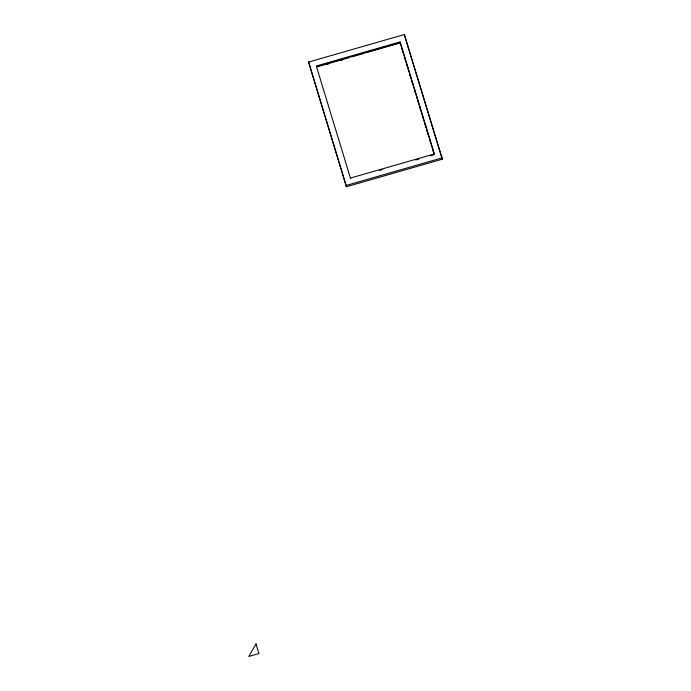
<?xml version="1.0" encoding="UTF-8"?>
<svg xmlns="http://www.w3.org/2000/svg" width="691" height="691" viewBox="0 0 691 691"><rect width="100%" height="100%" fill="white"/><g stroke="black" fill="none" stroke-linecap="round" stroke-linejoin="round"><path stroke-width="1.04" d="M308.583 62.06L404.33 34.55L442.033 157.911L442.197 159.224L346.45 186.734L308.583 62.06L346.45 186.734M350.536 178.045L434.319 153.972L400.08 41.926L316.297 65.999L350.622 178.701M316.383 66.656L400.158 42.583L434.397 154.629M317.463 66.69L349.525 57.474M351.589 56.887L364.002 53.319M366.075 52.723L400.201 42.911M325.781 64.643L328.881 63.753M340.257 60.48L343.358 59.59M379.584 170.383L382.684 169.485M415.783 159.975L418.884 159.085M430.26 155.821L433.369 154.922M346.277 185.421L442.033 157.911M442.197 159.224L404.33 34.55M402.136 49.407L403.078 52.49M404.33 56.602L405.272 59.694M406.844 64.833L408.105 68.945M409.668 74.084L410.929 78.195M411.871 81.279L412.812 84.362M414.695 90.53L415.637 93.613M417.209 98.753L418.47 102.864M419.411 105.948L420.353 109.031M422.236 115.198L423.177 118.282M425.06 124.449L426.002 127.533M426.952 130.616L428.204 134.728M429.776 139.867L430.718 142.951M432.601 149.118L433.542 152.201M400.08 41.926L400.244 43.239M256.007 643.96L248.803 656.45L258.935 653.539L256.007 643.96"/></g></svg>
